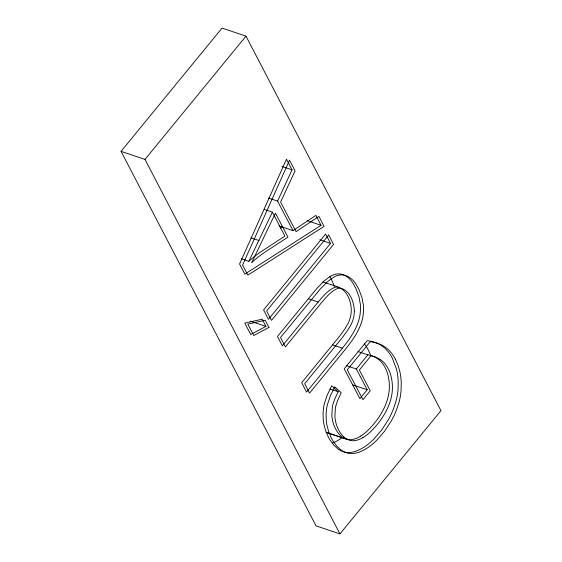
<?xml version="1.0" encoding="UTF-8"?>
<svg xmlns="http://www.w3.org/2000/svg" width="562" height="562" viewBox="0 0 562 562"><rect width="100%" height="100%" fill="white"/><g stroke="black" fill="none" stroke-linecap="round" stroke-linejoin="round"><path stroke-width="0.84" d="M293.027 230.624L277.565 201.084L292.043 169.843L286.472 159.186L239.553 264.042L244.828 274.115L321.078 225.313L315.879 215.387L293.027 230.624L278.998 225.91M264.14 209.38L272.394 212.155L248.826 261.323L241.393 258.822M346.431 365.658L356.336 368.988L367.204 389.761L359.926 398.669L344.218 368.791L367.246 340.614L373.266 341.829L377.819 343.558A71.557 44.89 -71.4 0 1 381.949 345.946A64.314 40.345 -71.4 0 1 392.262 357.987L396.47 369.143A57.858 36.298 -71.4 0 1 398.233 381.71L398.015 390.035A43.857 27.51 -71.4 0 1 395.845 401.725L393.632 408.419A57.661 36.172 -71.4 0 1 388.37 419.716L381.577 430.176L373.589 439.372A65.368 41.005 -71.4 0 1 360.186 449.396L355.261 451.49L350.59 452.501A41.525 26.049 -71.4 0 1 344.077 451.974L342.033 451.251A51.985 32.61 -71.4 0 1 338.169 449.087L333.779 445.132L329.88 439.786A74.36 46.646 -71.4 0 1 327.969 436.295L325.517 430.323L324.105 425.09A48.423 30.376 -71.4 0 1 323.269 419.631L323.059 413.091L323.55 407.766A29.891 18.757 -71.4 0 1 324.379 403.586L327.246 395.002L331.742 385.806L338.183 391.756L334.889 398.718L332.802 404.823A19.902 12.483 -71.4 0 0 332.325 406.979L331.861 415.297A33.987 21.321 -71.4 0 0 332.086 417.671A34.921 21.904 -71.4 0 0 333.428 423.727C335.837 430.949 340.93 439.098 349.29 439.702A26.533 16.649 -71.4 0 0 351.433 439.624A37.296 23.393 -71.4 0 0 360.797 436.042M251.86 262.342L275.429 213.181L287.969 237.129L265.707 251.643A136.685 85.747 -71.4 0 0 251.86 262.335M342.391 348.18C348.876 340.115 355.114 331.517 358.387 321.59A28.838 18.089 -71.4 0 0 360.094 314.235L360.516 309.283A34.205 21.454 -71.4 0 0 360.361 304.295L358.992 296.813L356.245 289.353A81.673 51.233 -71.4 0 0 354.348 285.622C350.941 278.647 343.628 272.12 335.345 274.277A29.414 18.455 -71.4 0 0 330.273 276.321L323.993 281.084L316.729 288.566L277.466 336.483L282.356 345.834L318.162 302.012C322.939 296.539 327.667 290.315 334.566 287.449A15.272 9.582 -71.4 0 1 337.038 287.042C347.983 289.521 352.219 303.55 351.074 313.645A19.291 12.097 -71.4 0 1 349.473 320.178L349.164 320.986A21.272 13.348 -71.4 0 1 348.089 323.403L344.92 328.861L339.399 336.462L301.654 382.708L306.543 392.058L342.391 348.18L332.486 344.85M330.533 243.388L268.481 319.328L263.592 309.978L325.637 234.038L330.533 243.388L319.806 239.784M356.336 368.988L367.892 354.847L372.079 355.767L376.863 358.261A47.833 30.011 -71.4 0 1 385.581 368.461A44.749 28.072 -71.4 0 1 389.333 384.12L389.368 387.717A30.861 19.361 -71.4 0 1 388.272 396.259C385.3 409.031 377.762 420.334 368.693 429.621A53.84 33.776 -71.4 0 1 360.797 436.021M121.055 151.347L222.053 28.1L245.987 36.144L440.945 410.653L339.947 533.9L316.013 525.856L121.055 151.347L144.989 159.39L339.947 533.9M144.989 159.39L245.987 36.144M280.276 228.067L282.475 226.655M265.938 326.396L250.729 334.488L244.779 323.115L262.18 319.216L265.938 326.396L250.252 321.127M332.535 443.025L336.252 441.346A65.368 41.005 -71.4 0 0 342.469 437.468M282.138 166.514L292.043 169.843M268.488 198.028L277.565 201.084M307.042 220.599L321.078 225.313M250.814 237.789L259.068 240.564M322.876 281.892L339.385 287.442M308.257 298.682L318.162 302.012M357.987 351.517L367.892 354.847M352.346 384.766L367.204 389.761M329.929 388.981L338.183 391.756M326.536 432.459L347.168 439.393M326.079 432.311L345.068 438.69M379.898 359.28L375.121 356.793L370.927 355.865L359.378 370.007L370.246 390.78L362.968 399.694L347.26 369.817L370.288 341.633L376.308 342.848L380.853 344.583A71.557 44.89 -71.4 0 1 384.984 346.965A64.314 40.345 -71.4 0 1 395.304 359.013M329.725 276.399L330.414 277.579A81.673 51.233 -71.4 0 1 332.311 281.309L334.292 286.283M272.394 212.155L284.927 236.11L262.665 250.624A136.685 85.747 -71.4 0 0 248.818 261.309M395.29 359.027L397.706 364.415L399.863 371.651A57.661 36.172 -71.4 0 1 401.275 382.736L401.05 391.061A43.857 27.51 -71.4 0 1 398.887 402.743L396.674 409.438A57.661 36.172 -71.4 0 1 391.405 420.741L384.612 431.194L376.631 440.39A65.368 41.005 -71.4 0 1 363.228 450.415L358.303 452.508L353.631 453.52A41.525 26.049 -71.4 0 1 347.112 452.993L345.068 452.269A51.985 32.61 -71.4 0 1 341.204 450.106L336.814 446.151L332.922 440.805A74.36 46.646 -71.4 0 1 331.011 437.313L328.559 431.342L326.929 425.034A48.037 30.137 -71.4 0 1 326.311 420.65L326.101 414.11L326.592 408.785A29.891 18.757 -71.4 0 1 327.421 404.612L330.287 396.02L334.776 386.825L341.225 392.775L337.924 399.737L335.844 405.848A19.902 12.483 -71.4 0 0 335.366 407.998L334.903 416.316A33.987 21.321 -71.4 0 0 335.036 417.903A34.921 21.904 -71.4 0 0 336.469 424.746C338.872 431.967 343.965 440.116 352.332 440.727A26.533 16.649 -71.4 0 0 354.474 440.643A37.317 23.407 -71.4 0 0 362.947 437.615M370.73 355.353L368.314 349.964A64.314 40.345 -71.4 0 0 364.359 343.853M379.898 359.287A47.833 30.011 -71.4 0 1 389.044 370.386A44.749 28.072 -71.4 0 1 392.367 385.139L392.409 388.735A30.861 19.361 -71.4 0 1 391.314 397.278C388.335 410.049 380.804 421.359 371.728 430.64A53.84 33.776 -71.4 0 1 362.94 437.608M354.348 311.341L354.116 314.671A19.291 12.097 -71.4 0 1 352.507 321.204L352.205 322.005A21.272 13.348 -71.4 0 1 351.131 324.429L347.962 329.88L342.441 337.488L304.688 383.727L309.585 393.077L345.433 349.206C351.917 341.141 358.149 332.535 361.429 322.616A28.838 18.089 -71.4 0 0 363.136 315.261L363.558 310.301A34.205 21.454 -71.4 0 0 363.403 305.314L362.033 297.832L359.287 290.371A81.673 51.233 -71.4 0 0 357.39 286.641C353.983 279.672 346.663 273.139 338.38 275.303A29.414 18.455 -71.4 0 0 333.315 277.347L327.035 282.103L319.771 289.592L280.501 337.502L285.398 346.852L321.204 303.03C325.974 297.565 330.709 291.341 337.6 288.475A15.272 9.582 -71.4 0 1 340.08 288.06C350.014 290.027 354.186 302.237 354.348 311.341M289.514 160.212L242.594 265.067L247.863 275.141L324.112 226.338L318.921 216.405L296.069 231.649L280.607 202.102L295.085 170.862L289.514 160.212M328.679 235.057L266.634 310.997L271.523 320.347L333.575 244.407L328.679 235.057M268.973 327.421L253.771 335.514L247.821 324.141L265.215 320.235L268.973 327.421"/></g></svg>
